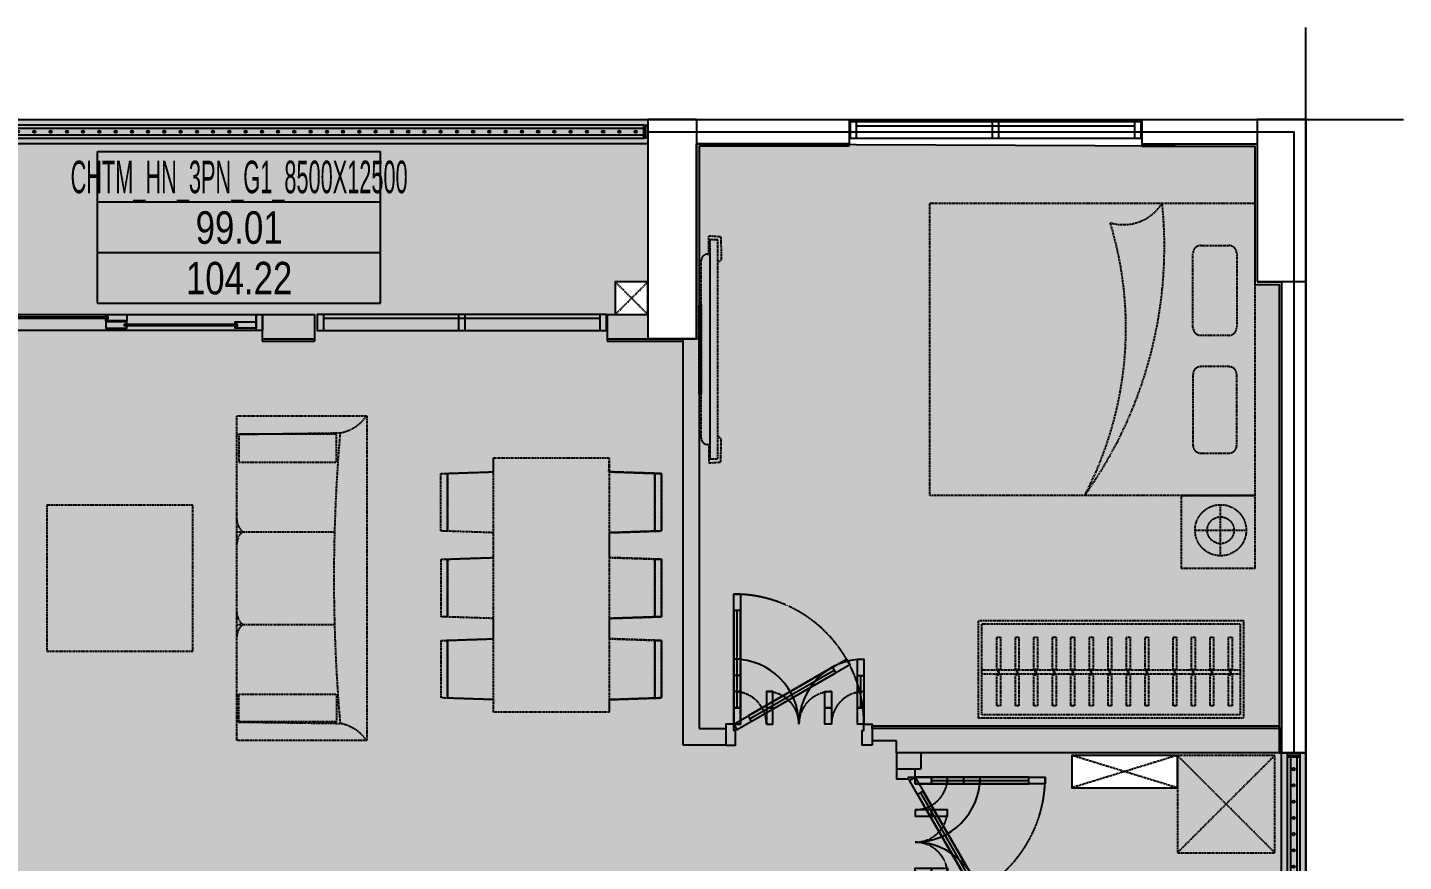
# Model space of a CAD drawing. Extents: x -523 to 13143, y -735 to 8898.
# Drawn here: x 4676 to 13143, y 3763 to 8898 of the extents above; entities that cross this region are included whole.
import ezdxf
from ezdxf.enums import TextEntityAlignment as Align

# ---------------------------------------------------------------- set-up
doc = ezdxf.new("R2010")
doc.units = 0
doc.linetypes.add('3PN_B$0$Z1_CH-TDH$0$CH-B1L', pattern=[0.375, 0.25, -0.125])
doc.linetypes.add('HIDDEN', pattern=[9.525, 6.35, -3.175])
doc.layers.get('0').update_dxf_attribs({"color": 231, "linetype": 'CONTINUOUS'})
doc.layers.get('DEFPOINTS').update_dxf_attribs({"color": 191, "linetype": 'CONTINUOUS'})
for name, color, linetype in [('A-AREA-SPACE', 130, 'CONTINUOUS'), ('A-AREA-WALL-CENTER', 210, 'CONTINUOUS'), ('A-CONC', 2, 'CONTINUOUS'), ('A-DOOR', 142, 'CONTINUOUS'), ('A-FNSH', 253, 'CONTINUOUS'), ('A-FURN', 251, 'CONTINUOUS'), ('A-GLAZ', 141, 'CONTINUOUS'), ('A-HIDD', 45, 'HIDDEN'), ('A-PATT', 252, 'CONTINUOUS'), ('A-RAIL', 153, 'CONTINUOUS'), ('A-WALL-INT', 31, 'CONTINUOUS'), ('A-WALL-PRTN', 6, 'CONTINUOUS')]:
    doc.layers.add(name, color=color, linetype=linetype)
doc.styles.add('VTK_ARIAL', font='txt', dxfattribs={"width": 0.8})

# ---------------------------------------------------------------- blocks, each defined once
blk = doc.blocks.new('*U74')
at = {"layer": 'A-CONC', "linetype": 'CONTINUOUS'}
for p, q in [((8793.4, 8331.1), (8493.4, 8331.1)), ((8793.4, 6981.1), (8493.4, 6981.1))]:
    blk.add_line(p, q, dxfattribs=at)
at = {"layer": 'A-CONC'}
for p, q in [((8493.4, 8331.1), (8493.4, 6981.1)), ((8793.4, 8331.1), (8793.4, 6981.1))]:
    blk.add_line(p, q, dxfattribs=at)
blk = doc.blocks.new('*U75')
at = {"layer": 'A-WALL-PRTN', "linetype": 'CONTINUOUS'}
for p, q in [((8793.4, 8331.1), (8793.4, 8181.1)), ((9733.4, 8331.1), (9733.4, 8181.1))]:
    blk.add_line(p, q, dxfattribs=at)
at = {"layer": 'A-WALL-PRTN'}
for p, q in [((8793.4, 8331.1), (9733.4, 8331.1)), ((8793.4, 8181.1), (9733.4, 8181.1))]:
    blk.add_line(p, q, dxfattribs=at)
blk = doc.blocks.new('*U76')
at = {"layer": 'A-AREA-WALL-CENTER', "linetype": 'CONTINUOUS'}
for p, q in [((11533.4, 8331.1), (11533.4, 8181.1)), ((12243.4, 8331.1), (12243.4, 8181.1))]:
    blk.add_line(p, q, dxfattribs=at)
at = {"layer": 'A-AREA-WALL-CENTER'}
for p, q in [((11533.4, 8331.1), (12243.4, 8331.1)), ((11533.4, 8181.1), (12243.4, 8181.1))]:
    blk.add_line(p, q, dxfattribs=at)
blk = doc.blocks.new('*U77')
at = {"layer": 'A-CONC', "linetype": 'CONTINUOUS'}
for p, q in [((12543.4, 8331.1), (12243.4, 8331.1)), ((12543.4, 7331.1), (12243.4, 7331.1))]:
    blk.add_line(p, q, dxfattribs=at)
at = {"layer": 'A-CONC'}
for p, q in [((12243.4, 8331.1), (12243.4, 7331.1)), ((12543.4, 8331.1), (12543.4, 7331.1))]:
    blk.add_line(p, q, dxfattribs=at)
blk = doc.blocks.new('*U79')
at = {"layer": 'A-WALL-PRTN', "linetype": 'CONTINUOUS'}
for p, q in [((6119.4, 7131.1), (6119.4, 6981.1)), ((6443.4, 7131.1), (6443.4, 6981.1))]:
    blk.add_line(p, q, dxfattribs=at)
at = {"layer": 'A-WALL-PRTN'}
for p, q in [((6119.4, 7131.1), (6443.4, 7131.1)), ((6119.4, 6981.1), (6443.4, 6981.1))]:
    blk.add_line(p, q, dxfattribs=at)
blk = doc.blocks.new('*U80')
at = {"layer": 'A-WALL-PRTN', "linetype": 'CONTINUOUS'}
for p, q in [((8243.4, 7131.1), (8243.4, 6981.1)), ((8493.4, 7131.1), (8493.4, 6981.1))]:
    blk.add_line(p, q, dxfattribs=at)
at = {"layer": 'A-WALL-PRTN'}
for p, q in [((8243.4, 7131.1), (8493.4, 7131.1)), ((8243.4, 6981.1), (8493.4, 6981.1))]:
    blk.add_line(p, q, dxfattribs=at)
blk = doc.blocks.new('*U82')
at = {"layer": 'A-WALL-INT', "linetype": 'CONTINUOUS'}
for p, q in [((8808.4, 6981.1), (8708.4, 6981.1)), ((8973.4, 4581.1), (8973.4, 4481.1))]:
    blk.add_line(p, q, dxfattribs=at)
at = {"layer": 'A-WALL-INT'}
for p, q in [((8708.4, 6981.1), (8708.4, 4481.1)), ((8808.4, 6981.1), (8808.4, 4581.1)), ((8808.4, 4581.1), (8973.4, 4581.1)), ((8708.4, 4481.1), (8973.4, 4481.1))]:
    blk.add_line(p, q, dxfattribs=at)
blk = doc.blocks.new('*U83')
at = {"layer": 'A-WALL-PRTN', "linetype": 'CONTINUOUS'}
for p, q in [((12543.4, 7331.1), (12393.4, 7331.1)), ((12543.4, 4431.1), (12393.4, 4431.1))]:
    blk.add_line(p, q, dxfattribs=at)
at = {"layer": 'A-WALL-PRTN'}
for p, q in [((12393.4, 7331.1), (12393.4, 4431.1)), ((12543.4, 7331.1), (12543.4, 4431.1))]:
    blk.add_line(p, q, dxfattribs=at)
blk = doc.blocks.new('*U94')
at = {"layer": 'A-WALL-PRTN'}
for p, q in [((12393.4, 4581.1), (9873.4, 4581.1)), ((9873.4, 4581.1), (9873.4, 4506.1)), ((10023.4, 4431.1), (10023.4, 4506.1)), ((12393.4, 4431.1), (10023.4, 4431.1))]:
    blk.add_line(p, q, dxfattribs=at)
at = {"layer": 'A-WALL-PRTN', "linetype": 'CONTINUOUS'}
for p, q in [((12393.4, 4431.1), (12393.4, 4581.1)), ((10023.4, 4506.1), (9873.4, 4506.1))]:
    blk.add_line(p, q, dxfattribs=at)
blk = doc.blocks.new('*U95')
at = {"layer": 'A-WALL-PRTN', "linetype": 'CONTINUOUS'}
for p, q in [((10173.4, 4431.1), (10023.4, 4431.1)), ((10173.4, 4331.1), (10023.4, 4331.1))]:
    blk.add_line(p, q, dxfattribs=at)
at = {"layer": 'A-WALL-PRTN'}
for p, q in [((10023.4, 4431.1), (10023.4, 4331.1)), ((10173.4, 4431.1), (10173.4, 4331.1))]:
    blk.add_line(p, q, dxfattribs=at)
blk = doc.blocks.new('*U104')
at = {"layer": 'A-FNSH', "linetype": 'CONTINUOUS'}
for p, q in [((6119.4, 6981.1), (6119.4, 6966.1)), ((6443.4, 6981.1), (6443.4, 6966.1))]:
    blk.add_line(p, q, dxfattribs=at)
at = {"layer": 'A-FNSH'}
for p, q in [((6119.4, 6981.1), (6443.4, 6981.1)), ((6119.4, 6966.1), (6443.4, 6966.1))]:
    blk.add_line(p, q, dxfattribs=at)
blk = doc.blocks.new('*U105')
at = {"layer": 'A-FNSH'}
for p, q in [((9733.4, 8181.1), (8793.4, 8181.1)), ((8793.4, 8181.1), (8793.4, 6981.1)), ((9733.4, 8166.1), (8808.4, 8166.1)), ((8808.4, 8166.1), (8808.4, 6981.1))]:
    blk.add_line(p, q, dxfattribs=at)
at = {"layer": 'A-FNSH', "linetype": 'CONTINUOUS'}
for p, q in [((9733.4, 8166.1), (9733.4, 8181.1)), ((8808.4, 6981.1), (8793.4, 6981.1))]:
    blk.add_line(p, q, dxfattribs=at)
blk = doc.blocks.new('*U106')
at = {"layer": 'A-FNSH', "linetype": 'CONTINUOUS'}
for p, q in [((11533.4, 8181.1), (11533.4, 8166.1)), ((9873.4, 4581.1), (9873.4, 4596.1))]:
    blk.add_line(p, q, dxfattribs=at)
at = {"layer": 'A-FNSH'}
for p, q in [((11533.4, 8181.1), (12243.4, 8181.1)), ((11533.4, 8166.1), (12228.4, 8166.1)), ((12228.4, 8166.1), (12228.4, 7316.1)), ((12243.4, 8181.1), (12243.4, 7331.1)), ((12228.4, 7316.1), (12378.4, 7316.1)), ((12243.4, 7331.1), (12393.4, 7331.1)), ((12378.4, 7316.1), (12378.4, 4596.1)), ((12393.4, 7331.1), (12393.4, 4581.1)), ((12378.4, 4596.1), (9873.4, 4596.1)), ((12393.4, 4581.1), (9873.4, 4581.1))]:
    blk.add_line(p, q, dxfattribs=at)
blk = doc.blocks.new('*U110')
at = {"layer": 'A-FNSH', "linetype": 'CONTINUOUS'}
for p, q in [((8243.4, 6981.1), (8243.4, 6966.1)), ((8708.4, 6981.1), (8708.4, 6966.1))]:
    blk.add_line(p, q, dxfattribs=at)
at = {"layer": 'A-FNSH'}
for p, q in [((8243.4, 6981.1), (8708.4, 6981.1)), ((8243.4, 6966.1), (8708.4, 6966.1))]:
    blk.add_line(p, q, dxfattribs=at)
blk = doc.blocks.new('*U45')
at = {"color": 251}
for p, q in [((70, 100), (70, 700)), ((70, 100), (70, 300)), ((830, 100), (830, 300))]:
    blk.add_line(p, q, dxfattribs=at)
for p, q in [((90, 300), (50, 300)), ((810, 300), (850, 300)), ((90, 100), (50, 100)), ((70, 100), (70, 100)), ((270, 100), (270, 100)), ((630, 100), (630, 100)), ((810, 100), (850, 100)), ((830, 100), (830, 100))]:
    blk.add_line(p, q)
at = {"color": 250}
blk.add_line((146.6, 32.7), (666.2, 332.7), dxfattribs=at)
for points in [[(50, 0), (50, 800), (90, 800), (90, 0)], [(50, 100), (90, 100), (90, 700), (50, 700)], [(50, 0), (90, 0), (90, 400), (50, 400)], [(50, 0), (742.8, 400), (762.8, 365.4), (70, -34.6)], [(136.6, 50), (156.6, 15.4), (676.2, 315.4), (656.2, 350)], [(850, 0), (810, 0), (810, 400), (850, 400)], [(50, 0), (90, 0), (90, 200), (50, 200)], [(250, 0), (290, 0), (290, 200), (250, 200)], [(650, 0), (610, 0), (610, 200), (650, 200)], [(850, 0), (810, 0), (810, 200), (850, 200)], [(50, 100), (90, 100), (90, 100), (50, 100)], [(250, 100), (290, 100), (290, 100), (250, 100)], [(610, 100), (650, 100), (650, 100), (610, 100)], [(810, 100), (850, 100), (850, 100), (810, 100)], [(0, -130), (60, -130), (60, -40), (50, -40), (50, 0), (0, 0)], [(900, -130), (840, -130), (840, -40), (850, -40), (850, 0), (900, 0)]]:
    blk.add_lwpolyline(points, close=True)
at = {"color": 0, "linetype": '3PN_B$0$Z1_CH-TDH$0$CH-B1L'}
blk.add_arc((50, 0), 800, 0, 90, dxfattribs=at)
at = {"color": 250, "linetype": '3PN_B$0$Z1_CH-TDH$0$CH-B1L'}
blk.add_arc((50, 0), 800, 0, 35.04953, dxfattribs=at)
at = {"color": 251}
for centre, start, end in [((50, 0), 0, 89.99996), ((850, 0), 90.00004, 180)]:
    blk.add_arc(centre, 400, start, end, dxfattribs=at)
at = {"linetype": '3PN_B$0$Z1_CH-TDH$0$CH-B1L'}
for centre, start, end in [((50, 0), 0, 90), ((250, 0), 0, 90), ((650, 0), 90, 180), ((850, 0), 90, 180)]:
    blk.add_arc(centre, 200, start, end, dxfattribs=at)
blk = doc.blocks.new('250602-MB_CO_CAU_CÃN_HO_X1')
blk.add_circle((0, 0), 7.5)
blk = doc.blocks.new('*U61')
at = {"layer": 'A-RAIL'}
for points in [[(0, -10), (4374.8, -10), (4374.8, -160), (0, -160)], [(0, -125), (15, -125), (15, -45), (0, -45)], [(15, -125), (25, -125), (25, -45), (15, -45)], [(25, -45), (25, -125), (4349.8, -125), (4349.8, -45)], [(25, -65), (25, -105), (4349.8, -105), (4349.8, -65)], [(4359.8, -125), (4349.8, -125), (4349.8, -45), (4359.8, -45)], [(4374.8, -125), (4359.8, -125), (4359.8, -45), (4374.8, -45)]]:
    blk.add_lwpolyline(points, close=True, dxfattribs=at)
for p in [(100, -85), (200, -85), (300, -85), (400, -85), (500, -85), (600, -85), (700, -85), (800, -85), (900, -85), (1000, -85), (1100, -85), (1200, -85), (1300, -85), (1400, -85), (1500, -85), (1600, -85), (1700, -85), (1800, -85), (1900, -85), (2000, -85), (2100, -85), (2200, -85), (2300, -85), (2400, -85), (2500, -85), (2600, -85), (2700, -85), (2800, -85), (2900, -85), (3000, -85), (3100, -85), (3200, -85), (3300, -85), (3400, -85), (3500, -85), (3600, -85), (3700, -85), (3800, -85), (3900, -85), (4000, -85), (4100, -85), (4200, -85), (4300, -85)]:
    blk.add_blockref('250602-MB_CO_CAU_CÃN_HO_X1', p, dxfattribs=at)
blk = doc.blocks.new('*U65')
at = {"layer": 'A-RAIL'}
for points in [[(0, -10), (1060, -10), (1060, -160), (0, -160)], [(0, -125), (15, -125), (15, -45), (0, -45)], [(15, -125), (25, -125), (25, -45), (15, -45)], [(25, -45), (25, -125), (1035, -125), (1035, -45)], [(25, -65), (25, -105), (1035, -105), (1035, -65)], [(1045, -125), (1035, -125), (1035, -45), (1045, -45)], [(1060, -125), (1045, -125), (1045, -45), (1060, -45)]]:
    blk.add_lwpolyline(points, close=True, dxfattribs=at)
for p in [(100, -85), (200, -85), (300, -85), (400, -85), (500, -85), (600, -85), (700, -85), (800, -85), (900, -85), (1000, -85)]:
    blk.add_blockref('250602-MB_CO_CAU_CÃN_HO_X1', p, dxfattribs=at)
blk = doc.blocks.new('DT-CAN')
at = {"layer": 'DEFPOINTS'}
for p, q in [((-870.7, 0), (870.7, 0)), ((-870.7, -934.4), (-870.7, 0)), ((870.7, -934.4), (870.7, 0)), ((-870.7, -311.5), (870.7, -311.5)), ((-870.7, -622.9), (870.7, -622.9)), ((-870.7, -934.4), (870.7, -934.4))]:
    blk.add_line(p, q, dxfattribs=at)
at = {"layer": 'DEFPOINTS', "color": 7, "style": 'VTK_ARIAL', "width": 0.5}
blk.add_attdef('LOAICAN', text='', height=200, dxfattribs=at).set_placement((0, -257.5), align=Align.CENTER)
at = {"layer": 'DEFPOINTS', "color": 5, "style": 'VTK_ARIAL', "width": 0.8}
blk.add_attdef('DT-TT', text='', height=200, dxfattribs=at).set_placement((0, -569), align=Align.CENTER)
at = {"layer": 'DEFPOINTS', "color": 6, "style": 'VTK_ARIAL', "width": 0.8}
blk.add_attdef('DT-TIM', text='', height=200, dxfattribs=at).set_placement((0, -880.4), align=Align.CENTER)
blk = doc.blocks.new('*U39')
at = {"color": 251}
for p, q in [((70, 100), (70, 700)), ((70, 100), (70, 300)), ((830, 100), (830, 300))]:
    blk.add_line(p, q, dxfattribs=at)
for p, q in [((90, 300), (50, 300)), ((810, 300), (850, 300)), ((90, 100), (50, 100)), ((70, 100), (70, 100)), ((270, 100), (270, 100)), ((630, 100), (630, 100)), ((810, 100), (850, 100)), ((830, 100), (830, 100))]:
    blk.add_line(p, q)
at = {"color": 250}
blk.add_line((146.6, 32.7), (666.2, 332.7), dxfattribs=at)
for points in [[(50, 0), (50, 800), (90, 800), (90, 0)], [(50, 100), (90, 100), (90, 700), (50, 700)], [(50, 0), (90, 0), (90, 400), (50, 400)], [(50, 0), (742.8, 400), (762.8, 365.4), (70, -34.6)], [(136.6, 50), (156.6, 15.4), (676.2, 315.4), (656.2, 350)], [(850, 0), (810, 0), (810, 400), (850, 400)], [(50, 0), (90, 0), (90, 200), (50, 200)], [(250, 0), (290, 0), (290, 200), (250, 200)], [(650, 0), (610, 0), (610, 200), (650, 200)], [(850, 0), (810, 0), (810, 200), (850, 200)], [(50, 100), (90, 100), (90, 100), (50, 100)], [(250, 100), (290, 100), (290, 100), (250, 100)], [(610, 100), (650, 100), (650, 100), (610, 100)], [(810, 100), (850, 100), (850, 100), (810, 100)], [(0, -115), (60, -115), (60, -40), (50, -40), (50, 0), (0, 0)], [(900, -115), (840, -115), (840, -40), (850, -40), (850, 0), (900, 0)]]:
    blk.add_lwpolyline(points, close=True)
at = {"color": 0, "linetype": '3PN_B$0$Z1_CH-TDH$0$CH-B1L'}
blk.add_arc((50, 0), 800, 0, 90, dxfattribs=at)
at = {"color": 250, "linetype": '3PN_B$0$Z1_CH-TDH$0$CH-B1L'}
blk.add_arc((50, 0), 800, 0, 35.04953, dxfattribs=at)
at = {"color": 251}
for centre, start, end in [((50, 0), 0, 89.99996), ((850, 0), 90.00004, 180)]:
    blk.add_arc(centre, 400, start, end, dxfattribs=at)
at = {"linetype": '3PN_B$0$Z1_CH-TDH$0$CH-B1L'}
for centre, start, end in [((50, 0), 0, 90), ((250, 0), 0, 90), ((650, 0), 90, 180), ((850, 0), 90, 180)]:
    blk.add_arc(centre, 200, start, end, dxfattribs=at)
blk = doc.blocks.new('*U21')
for p, q in [((577.6, 15.5), (577.6, 24.5)), ((1372.6, 60.5), (1372.6, 69.5))]:
    blk.add_line(p, q)
blk.add_lwpolyline([(419.4, 0), (2219.4, 0), (2219.4, 100), (419.4, 100)], close=True)
for points in [[(459.4, 54.5), (459.4, 0), (419.4, 0), (419.4, 100), (459.4, 100), (459.4, 0), (459.4, 0), (459.4, 54.5)], [(1384.4, 45), (1254.4, 45), (1254.4, 45), (1254.4, 45), (1254.4, 85), (1369.4, 85), (1376.4, 85), (1384.4, 85), (1384.4, 70), (1369.4, 70), (1369.4, 60), (1384.4, 60), (1384.4, 45)], [(2179.4, 45), (2179.4, 45), (2179.4, 85), (2064.9, 85), (2057.9, 85), (2049.9, 85), (2049.9, 70), (2064.9, 70), (2064.9, 60)], [(2179.4, 54.5), (2179.4, 0), (2219.4, 0), (2219.4, 100), (2179.4, 100), (2179.4, 0), (2179.4, 0), (2179.4, 54.5)], [(574.4, 0), (459.4, 0), (459.4, 10), (459.4, 10), (459.4, 40), (574.4, 40), (581.4, 40), (589.4, 40), (589.4, 25), (574.4, 25), (574.4, 15)], [(574.4, 0), (581.4, 0), (589.4, 0), (589.4, 15), (574.4, 15)], [(577.6, 15.5), (1265.9, 15.5), (1265.9, 24.5), (577.6, 24.5)], [(1254.4, 0), (1384.4, 0), (1384.4, 0), (1384.4, 0), (1384.4, 40), (1269.4, 40), (1262.4, 40), (1254.4, 40), (1254.4, 25), (1269.4, 25), (1269.4, 15), (1254.4, 15), (1254.4, 0)], [(1372.6, 60.5), (2061.4, 60.5), (2061.4, 69.5), (1372.6, 69.5)], [(2064.9, 60), (2049.9, 60), (2049.9, 45), (2179.4, 45), (2179.4, 45), (2179.4, 45), (2179.4, 45)]]:
    blk.add_lwpolyline(points)
blk = doc.blocks.new('*U63')
for p, q in [((40, 75), (869.3, 75)), ((40, 75), (1738.6, 75)), ((909.3, 75), (1738.6, 75))]:
    blk.add_line(p, q)
for points in [[(0, 100), (40, 100), (40, 0), (0, 0)], [(0, 100), (1778.6, 100), (1778.6, 0), (0, 0)], [(869.3, 100), (909.3, 100), (909.3, 0), (869.3, 0)], [(1738.6, 100), (1778.6, 100), (1778.6, 0), (1738.6, 0)]]:
    blk.add_lwpolyline(points, close=True)
blk = doc.blocks.new('*U62')
for p, q in [((40, 75), (875.3, 75)), ((40, 75), (1750.5, 75)), ((915.3, 75), (1750.5, 75))]:
    blk.add_line(p, q)
for points in [[(0, 100), (40, 100), (40, 0), (0, 0)], [(0, 100), (1790.5, 100), (1790.5, 0), (0, 0)], [(875.3, 100), (915.3, 100), (915.3, 0), (875.3, 0)], [(1750.5, 100), (1790.5, 100), (1790.5, 0), (1750.5, 0)]]:
    blk.add_lwpolyline(points, close=True)
blk = doc.blocks.new('S1_GIUONG_2000X1800')
at = {"linetype": 'HIDDEN'}
for p, q in [((332.5, 1539.1), (159.2, 1539.1)), ((111.4, 1491.3), (111.4, 1054.5)), ((380.4, 1054.5), (380.4, 1491.3)), ((159.2, 1006.7), (332.5, 1006.7)), ((111.4, 308.7), (111.4, 766.1)), ((159.2, 814), (332.5, 814)), ((380.4, 766.1), (380.4, 308.7)), ((332.5, 260.9), (159.2, 260.9))]:
    blk.add_line(p, q, dxfattribs=at)
blk.add_lwpolyline([(2000, 1800), (2000, 0), (0, 0), (0, 1800), (2000, 1800)], dxfattribs=at)
for centre, radius, start, end in [((3190.5, 268.7), 2634.4, 144.46079, 185.85465), ((3015.1, 768.5), 2222.2, 152.34351, 196.95563), ((159.2, 1491.3), 47.8, 90, 180), ((332.5, 1491.3), 47.8, 0, 90), ((159.2, 1054.5), 47.8, 180, 270), ((332.5, 1054.5), 47.8, 270, 0), ((159.2, 766.1), 47.8, 90, 180), ((332.5, 766.1), 47.8, 0, 90), ((159.2, 308.7), 47.8, 180, 270), ((332.5, 308.7), 47.8, 270, 0), ((808.7, -149.5), 281.8, 73.3332, 147.96181)]:
    blk.add_arc(centre, radius, start, end, dxfattribs=at)
blk = doc.blocks.new('S1_DONGIUONG2_I1')
at = {"linetype": 'HIDDEN'}
for p, q in [((239.8, 78.7), (239.8, 393.6)), ((77.6, 236.2), (392.4, 236.2))]:
    blk.add_line(p, q, dxfattribs=at)
blk.add_lwpolyline([(0, 450), (450, 450), (450, 0), (0, 0)], close=True, dxfattribs=at)
for radius in [157.4, 82.4]:
    blk.add_circle((239.8, 236.2), radius, dxfattribs=at)
blk = doc.blocks.new('S1_TUQUANAO_I1')
at = {"linetype": 'HIDDEN'}
for p, q in [((112.9, 295.6), (112.9, 497.7)), ((112.9, 497.7), (134.9, 497.7)), ((134.9, 497.7), (134.9, 295.6)), ((226.9, 295.6), (226.9, 497.7)), ((226.9, 497.7), (248.9, 497.7)), ((248.9, 497.7), (248.9, 295.6)), ((340.9, 295.6), (340.9, 497.7)), ((340.9, 497.7), (362.9, 497.7)), ((362.9, 497.7), (362.9, 295.6)), ((454.9, 295.6), (454.9, 497.7)), ((454.9, 497.7), (476.9, 497.7)), ((476.9, 497.7), (476.9, 295.6)), ((568.9, 295.6), (568.9, 497.7)), ((568.9, 497.7), (590.9, 497.7)), ((590.9, 497.7), (590.9, 295.6)), ((682.9, 295.6), (682.9, 497.7)), ((682.9, 497.7), (704.9, 497.7)), ((704.9, 497.7), (704.9, 295.6)), ((796.9, 295.6), (796.9, 497.7)), ((796.9, 497.7), (818.9, 497.7)), ((818.9, 497.7), (818.9, 295.6)), ((910.9, 295.6), (910.9, 497.7)), ((910.9, 497.7), (932.9, 497.7)), ((932.9, 497.7), (932.9, 295.6)), ((1024.9, 295.6), (1024.9, 497.7)), ((1024.9, 497.7), (1046.9, 497.7)), ((1046.9, 497.7), (1046.9, 295.6)), ((1196.9, 295.6), (1196.9, 497.7)), ((1196.9, 497.7), (1218.9, 497.7)), ((1218.9, 497.7), (1218.9, 295.6)), ((1310.9, 295.6), (1310.9, 497.7)), ((1310.9, 497.7), (1332.9, 497.7)), ((1332.9, 497.7), (1332.9, 295.6)), ((1424.9, 295.6), (1424.9, 497.7)), ((1424.9, 497.7), (1446.9, 497.7)), ((1446.9, 497.7), (1446.9, 295.6)), ((1538.9, 295.6), (1538.9, 497.7)), ((1538.9, 497.7), (1560.9, 497.7)), ((1560.9, 497.7), (1560.9, 295.6)), ((20, 269.2), (20, 295.6)), ((20, 295.6), (1610, 295.6)), ((1610, 269.2), (20, 269.2)), ((112.9, 74.6), (112.9, 269.2)), ((121.3, 301.7), (125.7, 301.7)), ((121.3, 262.9), (121.3, 301.7)), ((125.7, 262.9), (121.3, 262.9)), ((125.7, 301.7), (125.7, 262.9)), ((134.9, 269.2), (134.9, 74.6)), ((226.9, 74.6), (226.9, 269.2)), ((235.3, 301.7), (239.7, 301.7)), ((235.3, 262.9), (235.3, 301.7)), ((239.7, 262.9), (235.3, 262.9)), ((239.7, 301.7), (239.7, 262.9)), ((248.9, 269.2), (248.9, 74.6)), ((340.9, 74.6), (340.9, 269.2)), ((349.3, 301.7), (353.7, 301.7)), ((349.3, 262.9), (349.3, 301.7)), ((353.7, 262.9), (349.3, 262.9)), ((353.7, 301.7), (353.7, 262.9)), ((362.9, 269.2), (362.9, 74.6)), ((454.9, 74.6), (454.9, 269.2)), ((463.3, 301.7), (467.7, 301.7)), ((463.3, 262.9), (463.3, 301.7)), ((467.7, 262.9), (463.3, 262.9)), ((467.7, 301.7), (467.7, 262.9)), ((476.9, 269.2), (476.9, 74.6)), ((568.9, 74.6), (568.9, 269.2)), ((577.3, 301.7), (581.7, 301.7)), ((577.3, 262.9), (577.3, 301.7)), ((581.7, 262.9), (577.3, 262.9)), ((581.7, 301.7), (581.7, 262.9)), ((590.9, 269.2), (590.9, 74.6)), ((682.9, 74.6), (682.9, 269.2)), ((691.3, 301.7), (695.7, 301.7)), ((691.3, 262.9), (691.3, 301.7)), ((695.7, 262.9), (691.3, 262.9)), ((695.7, 301.7), (695.7, 262.9)), ((704.9, 269.2), (704.9, 74.6)), ((796.9, 74.6), (796.9, 269.2)), ((805.3, 301.7), (809.7, 301.7)), ((805.3, 262.9), (805.3, 301.7)), ((809.7, 262.9), (805.3, 262.9)), ((809.7, 301.7), (809.7, 262.9)), ((818.9, 269.2), (818.9, 74.6)), ((910.9, 74.6), (910.9, 269.2)), ((919.3, 301.7), (923.7, 301.7)), ((919.3, 262.9), (919.3, 301.7)), ((923.7, 262.9), (919.3, 262.9)), ((923.7, 301.7), (923.7, 262.9)), ((932.9, 269.2), (932.9, 74.6)), ((1024.9, 74.6), (1024.9, 269.2)), ((1033.3, 301.7), (1037.7, 301.7)), ((1033.3, 262.9), (1033.3, 301.7)), ((1037.7, 262.9), (1033.3, 262.9)), ((1037.7, 301.7), (1037.7, 262.9)), ((1046.9, 269.2), (1046.9, 74.6)), ((1196.9, 74.6), (1196.9, 269.2)), ((1205.3, 301.7), (1209.7, 301.7)), ((1205.3, 262.9), (1205.3, 301.7)), ((1209.7, 262.9), (1205.3, 262.9)), ((1209.7, 301.7), (1209.7, 262.9)), ((1218.9, 269.2), (1218.9, 74.6)), ((1310.9, 74.6), (1310.9, 269.2)), ((1319.3, 301.7), (1323.7, 301.7)), ((1319.3, 262.9), (1319.3, 301.7)), ((1323.7, 262.9), (1319.3, 262.9)), ((1323.7, 301.7), (1323.7, 262.9)), ((1332.9, 269.2), (1332.9, 74.6)), ((1424.9, 74.6), (1424.9, 269.2)), ((1433.3, 301.7), (1437.7, 301.7)), ((1433.3, 262.9), (1433.3, 301.7)), ((1437.7, 262.9), (1433.3, 262.9)), ((1437.7, 301.7), (1437.7, 262.9)), ((1446.9, 269.2), (1446.9, 74.6)), ((1538.9, 74.6), (1538.9, 269.2)), ((1547.3, 301.7), (1551.7, 301.7)), ((1547.3, 262.9), (1547.3, 301.7)), ((1551.7, 262.9), (1547.3, 262.9)), ((1551.7, 301.7), (1551.7, 262.9)), ((1560.9, 269.2), (1560.9, 74.6)), ((1610, 295.6), (1610, 269.2)), ((134.9, 74.6), (112.9, 74.6)), ((248.9, 74.6), (226.9, 74.6)), ((362.9, 74.6), (340.9, 74.6)), ((476.9, 74.6), (454.9, 74.6)), ((590.9, 74.6), (568.9, 74.6)), ((704.9, 74.6), (682.9, 74.6)), ((818.9, 74.6), (796.9, 74.6)), ((932.9, 74.6), (910.9, 74.6)), ((1046.9, 74.6), (1024.9, 74.6)), ((1218.9, 74.6), (1196.9, 74.6)), ((1332.9, 74.6), (1310.9, 74.6)), ((1446.9, 74.6), (1424.9, 74.6)), ((1560.9, 74.6), (1538.9, 74.6))]:
    blk.add_line(p, q, dxfattribs=at)
for points in [[(1630, 600), (1630, 0), (0, 0), (0, 600)], [(1610, 580), (1610, 20), (20, 20), (20, 580)]]:
    blk.add_lwpolyline(points, close=True, dxfattribs=at)
blk = doc.blocks.new('S1_TV_I1')
at = {"linetype": 'HIDDEN'}
for points in [[(60, 1285.4), (60, 1399.2), (133.9, 1393.3), (137.3, 1251.1), (116.2, 1234.4)], [(60, 113.8), (60, 0), (133.9, 5.9), (137.3, 148.1), (116.2, 164.8)]]:
    blk.add_lwpolyline(points, dxfattribs=at)
for points in [[(66.2, 24.6), (116.2, 24.6), (116.2, 1374.6), (66.2, 1374.6)], [(0, 976.5), (14.2, 976.5), (14.2, 422.7), (0, 422.7)]]:
    blk.add_lwpolyline(points, close=True, dxfattribs=at)
blk.add_lwpolyline([(66.2, 113.8), (52.5, 113.8, -0.414214), (14.2, 152.2), (14.2, 1247, -0.414214), (52.5, 1285.4), (66.2, 1285.4)], format="xyb", close=True, dxfattribs=at)
blk = doc.blocks.new('S1_SOFA3_I1')
at = {"linetype": 'HIDDEN'}
blk.add_lwpolyline([(1970, 1450), (1070, 1450), (1070, 550), (1970, 550)], close=True, dxfattribs=at)
at = {"layer": 'A-FURN', "color": 0, "linetype": 'HIDDEN'}
for p, q in [((0, 0), (0, 2000)), ((0, 2000), (800, 2000)), ((800, 2000), (800, 0)), ((800, 1885.7), (164.6, 1894.4)), ((187.7, 1714.3), (187.7, 1885.7)), ((187.7, 1885.7), (787.2, 1885.7)), ((787.2, 1885.7), (787.2, 1714.3)), ((800, 1885.7), (800, 1885.7)), ((787.2, 1714.3), (187.7, 1714.3)), ((800, 1285.7), (205.6, 1285.7)), ((800, 714.3), (200.1, 714.3)), ((187.7, 285.7), (187.7, 114.3)), ((787.2, 285.7), (187.7, 285.7)), ((787.2, 114.3), (787.2, 285.7)), ((800, 114.3), (164.6, 105.6)), ((187.7, 114.3), (787.2, 114.3)), ((800, 114.3), (800, 114.3)), ((800, 0), (0, 0))]:
    blk.add_line(p, q, dxfattribs=at)
for centre, radius, start, end in [((212.9, 2150.8), 260.9, 215.3156, 259.34245), ((-10232.8, 1000), 10435.8, 355.08337, 4.91663), ((706.3, 1360.5), 93.7, 307.1376, 0.50928), ((706.3, 1211), 93.7, 359.49072, 52.8624), ((706.3, 789), 93.7, 307.1376, 0.50928), ((706.3, 639.5), 93.7, 359.49072, 52.8624), ((212.9, -150.8), 260.9, 100.65755, 144.6844)]:
    blk.add_arc(centre, radius, start, end, dxfattribs=at)
blk = doc.blocks.new('S1_MAYGIAT_I1')
at = {"linetype": 'HIDDEN'}
blk.add_lwpolyline([(600, 600), (0, 600), (0, 0), (600, 0)], close=True, dxfattribs=at)
for points in [[(600, 0), (0, 600)], [(600, 600), (0, 0)]]:
    blk.add_lwpolyline(points, dxfattribs=at)
blk = doc.blocks.new('S1_BANAN6_I1')
at = {"linetype": 'HIDDEN', "extrusion": (0, 0, -1)}
for p, q in [((87.4, 1316.3), (88.7, 1356.3)), ((88.7, 1356.3), (442.1, 1356.3)), ((442.1, 1356.3), (443.4, 1316.3)), ((587.4, 1316.3), (588.7, 1356.3)), ((588.7, 1356.3), (942.1, 1356.3)), ((942.1, 1356.3), (943.4, 1316.3)), ((1115.3, 1316.4), (1116.7, 1356.4)), ((1116.7, 1356.4), (1470, 1356.4)), ((1470, 1356.4), (1471.3, 1316.4)), ((78, 1034.2), (87.4, 1316.3)), ((87.4, 1316.3), (443.4, 1316.3)), ((443.4, 1316.3), (87.4, 1316.3)), ((443.4, 1316.3), (452.8, 1034.2)), ((578, 1034.2), (587.4, 1316.3)), ((587.4, 1316.3), (943.4, 1316.3)), ((943.4, 1316.3), (587.4, 1316.3)), ((943.4, 1316.3), (952.8, 1034.2)), ((1105.9, 1034.2), (1115.3, 1316.4)), ((1471.3, 1316.4), (1115.3, 1316.4)), ((1115.3, 1316.4), (1471.3, 1316.4)), ((1471.3, 1316.4), (1480.7, 1034.2)), ((78, 322.2), (87.4, 40)), ((443.4, 40), (452.8, 322.2)), ((578, 322.2), (587.4, 40)), ((943.4, 40), (952.8, 322.2)), ((1105.9, 322.2), (1115.4, 40)), ((1471.4, 40), (1480.8, 322.2)), ((443.4, 40), (87.4, 40)), ((87.4, 40), (88.8, 0)), ((87.4, 40), (443.4, 40)), ((88.8, 0), (442.1, 0)), ((442.1, 0), (443.4, 40)), ((943.4, 40), (587.4, 40)), ((587.4, 40), (588.8, 0)), ((587.4, 40), (943.4, 40)), ((588.8, 0), (942.1, 0)), ((942.1, 0), (943.4, 40)), ((1115.4, 40), (1471.4, 40)), ((1471.4, 40), (1115.4, 40)), ((1115.4, 40), (1116.7, 0)), ((1116.7, 0), (1470, 0)), ((1470, 0), (1471.4, 40))]:
    blk.add_line(p, q, dxfattribs=at)
for points in [[(0, 322.2), (0, 1034.2), (-77.9, 1031.6), (-88.7, 1356.3), (-442.1, 1356.3), (-452.8, 1034.2), (-578, 1034.2), (-588.7, 1356.3), (-942.1, 1356.3), (-952.8, 1034.2), (-1105.8, 1034.2), (-1116.7, 1356.4), (-1470, 1356.4), (-1480.7, 1034.2), (-1566.4, 1034.2), (-1566.4, 322.2), (-1480.9, 325), (-1470, 0), (-1116.7, 0), (-1105.9, 322.2), (-952.8, 322.2), (-942.1, 0), (-588.8, 0), (-578, 322.2), (-452.8, 322.2), (-442.1, 0), (-88.8, 0), (-78, 322.2)], [(-1566.4, 1034.2), (-1566.4, 322.2), (0, 322.2), (0, 1034.2)]]:
    blk.add_lwpolyline(points, close=True, dxfattribs=at)
blk = doc.blocks.new('*U114')
at = {"layer": 'A-PATT', "color": 254, "linetype": 'CONTINUOUS'}
for p, q in [((8493.4, 8331.1), (8493.4, 8166.1)), ((8493.4, 8166.1), (8493.4, 7331.1)), ((8793.4, 8181.1), (12228.4, 8166.1)), ((8793.4, 8166.1), (8793.4, 8181.1)), ((8793.4, 7316.1), (8793.4, 8166.1)), ((12228.4, 8166.1), (12228.4, 7316.1)), ((8293.4, 7331.1), (8293.4, 7131.1)), ((8493.4, 7331.1), (8493.4, 7316.1)), ((8493.4, 7316.1), (8493.4, 7331.1)), ((8493.4, 7316.1), (8493.4, 7131.1)), ((8493.4, 7131.1), (8493.4, 7316.1)), ((8793.4, 6981.1), (8793.4, 7316.1)), ((12378.4, 7316.1), (12378.4, 6981.1)), ((8493.4, 7131.1), (8493.4, 6981.1)), ((12378.4, 6981.1), (12378.4, 6316.1)), ((12378.4, 6316.1), (12378.4, 4431.1)), ((11101.9, 4416.1), (11101.9, 4216.1)), ((11751.9, 4216.1), (11751.9, 4416.1)), ((12543.4, 4431.1), (12543.4, 4416.1)), ((12543.4, 4416.1), (12543.4, 4216.1)), ((12543.4, 4216.1), (12543.4, 3371.1))]:
    blk.add_line(p, q, dxfattribs=at)
at = {"layer": 'A-PATT', "color": 254, "linetype": 'CONTINUOUS', "extrusion": (0, 0, -1)}
for points in [[(-4118.6, 8331.1), (-8493.4, 8166.1), (-4118.6, 8166.1)], [(-4118.6, 8331.1), (-8493.4, 8331.1), (-8493.4, 8166.1)], [(-203.4, 8166.1), (-8493.4, 7331.1), (-203.4, 7331.1)], [(-203.4, 8166.1), (-8493.4, 8166.1), (-8493.4, 7331.1)], [(-8793.4, 8181.1), (-12228.4, 8166.1), (-8793.4, 8166.1)], [(-8793.4, 8166.1), (-12228.4, 7316.1), (-8793.4, 7316.1)], [(-8793.4, 8166.1), (-12228.4, 8166.1), (-12228.4, 7316.1)], [(-4318.6, 7331.1), (-8293.4, 7131.1), (-4318.6, 7131.1)], [(-4318.6, 7331.1), (-8293.4, 7331.1), (-8293.4, 7131.1)], [(-8793.4, 7316.1), (-12378.4, 6981.1), (-8793.4, 6981.1)], [(-8793.4, 7316.1), (-12378.4, 7316.1), (-12378.4, 6981.1)], [(-203.4, 7131.1), (-8493.4, 6981.1), (-203.4, 6981.1)], [(-203.4, 7131.1), (-8493.4, 7131.1), (-8493.4, 6981.1)], [(-203.4, 6981.1), (-12378.4, 6316.1), (-203.4, 6316.1)], [(-203.4, 6981.1), (-12378.4, 6981.1), (-12378.4, 6316.1)], [(-113.4, 6316.1), (-12378.4, 4431.1), (-113.4, 4431.1)], [(-113.4, 6316.1), (-12378.4, 6316.1), (-12378.4, 4431.1)], [(-113.4, 4431.1), (-12543.4, 4416.1), (-113.4, 4416.1)], [(-113.4, 4431.1), (-12543.4, 4431.1), (-12543.4, 4416.1)], [(-113.4, 4416.1), (-11101.9, 4216.1), (-113.4, 4216.1)], [(-113.4, 4416.1), (-11101.9, 4416.1), (-11101.9, 4216.1)], [(-11751.9, 4416.1), (-12543.4, 4216.1), (-11751.9, 4216.1)], [(-11751.9, 4416.1), (-12543.4, 4416.1), (-12543.4, 4216.1)], [(-113.4, 4216.1), (-12543.4, 3371.1), (-113.4, 3371.1)], [(-113.4, 4216.1), (-12543.4, 4216.1), (-12543.4, 3371.1)]]:
    blk.add_solid(points, dxfattribs=at)
at = {"layer": 'A-PATT', "color": 254, "linetype": 'CONTINUOUS'}
for points in [[(8493.4, 7331.1), (8493.4, 7316.1), (8493.4, 7316.1)], [(8493.4, 7316.1), (8493.4, 7131.1), (8493.4, 7131.1)]]:
    blk.add_solid(points, dxfattribs=at)

msp = doc.modelspace()

# ---------------------------------------------------------------- linework, layer by layer
at = {"layer": 'A-AREA-SPACE'}
msp.add_lwpolyline([(4118.6, 8331.1), (8493.4, 8331.1), (8493.4, 6981.1), (8793.4, 6981.1), (8793.4, 8181.1), (12228.4, 8166.1), (12228.4, 7316.1), (12378.4, 7316.1), (12378.4, 4431.1), (12543.4, 4431.1), (12543.4, 3371.1), (12378.7, 3371.1), (12378.7, 831.1), (12228.4, 831.1), (12228.4, -28.9), (8793.4, -28.9), (8793.4, 1831.1), (8493.4, 1831.1), (8493.4, -28.9), (2578.5, -28.9)], dxfattribs=at)
for points in [[(8293.4, 7131.1), (8493.4, 7131.1), (8493.4, 7331.1), (8293.4, 7331.1)], [(11751.9, 4216.1), (11751.9, 4416.1), (11101.9, 4416.1), (11101.9, 4216.1)]]:
    msp.add_lwpolyline(points, close=True, dxfattribs=at)
at = {"layer": 'A-AREA-WALL-CENTER'}
msp.add_lwpolyline([(43.4, 8256.1), (4118.6, 8256.1), (4118.6, 8331.1), (8493.4, 8331.1), (8493.4, 8256.1), (12468.4, 8256.1), (12468.4, 4431.1), (12543.4, 4431.1), (12543.4, 3371.1), (12543.4, 3371.1), (12468.4, 3371.1), (12468.4, -98.9), (43.4, -98.9)], close=True, dxfattribs=at)
at = {"layer": 'A-HIDD'}
for points in [[(8293.4, 7331.1), (8493.4, 7131.1)], [(8293.4, 7131.1), (8493.4, 7331.1)], [(11751.9, 4216.1), (11101.9, 4416.1)], [(11751.9, 4416.1), (11101.9, 4216.1)]]:
    msp.add_lwpolyline(points, dxfattribs=at)
at = {"layer": 'DEFPOINTS'}
for p, q in [((12543.4, -735.5), (12543.4, 8897.7)), ((-523.2, 8331.1), (13143.4, 8331.1))]:
    msp.add_line(p, q, dxfattribs=at)

# ---------------------------------------------------------------- block references
at = {"layer": 'A-DOOR'}
msp.add_blockref('*U45', (8973.4, 4608.6), dxfattribs=at)
at = {"layer": 'A-DOOR', "rotation": 270}
msp.add_blockref('*U39', (10138.4, 4331.1), dxfattribs=at)
at = {"layer": 'A-FNSH'}
msp.add_blockref('*U61', (4118.6, 8341.1), dxfattribs=at)
at = {"layer": 'A-FNSH', "rotation": 270}
msp.add_blockref('*U65', (12553.4, 4431.1), dxfattribs=at)
at = {"layer": 'A-FURN'}
for name, p, rotation in [('S1_GIUONG_2000X1800', (12228.4, 7816.1), 180), ('S1_SOFA3_I1', (6764.6, 6507.3), 180), ('S1_BANAN6_I1', (8577.2, 4681.1), 89.99999999999999)]:
    msp.add_blockref(name, p, dxfattribs=dict(at, rotation=rotation))
for name, p in [('S1_TV_I1', (8808.4, 6216.5)), ('S1_DONGIUONG2_I1', (11778.4, 5566.1)), ('S1_TUQUANAO_I1', (10528.4, 4646.1)), ('S1_MAYGIAT_I1', (11751.9, 3816.1))]:
    msp.add_blockref(name, p, dxfattribs=at)
at = {"layer": 'A-GLAZ', "xscale": -1}
for name, p in [('*U62', (11528.4, 8216.1)), ('*U63', (8238.4, 7031.1))]:
    msp.add_blockref(name, p, dxfattribs=at)
at = {"layer": 'A-GLAZ', "xscale": -1, "rotation": 180}
msp.add_blockref('*U21', (3903.9, 7131.1), dxfattribs=at)
at = {"layer": 'A-HIDD'}
for name in ['*U74', '*U75', '*U76', '*U77', '*U105', '*U106', '*U83', '*U79', '*U80', '*U104', '*U110', '*U82', '*U94', '*U95']:
    msp.add_blockref(name, (0, 0), dxfattribs=at)
at = {"layer": 'A-PATT', "color": 254, "linetype": 'CONTINUOUS'}
msp.add_blockref('*U114', (0, 0), dxfattribs=at)
at = {"layer": 'DEFPOINTS'}
msp.add_blockref('DT-CAN', (5978.6, 8135), dxfattribs=at).add_auto_attribs({'DT-TIM': '104.22', 'DT-TT': '99.01', 'LOAICAN': 'CHTM_HN_3PN_G1_8500X12500'})

doc.saveas('drawing.dxf')
